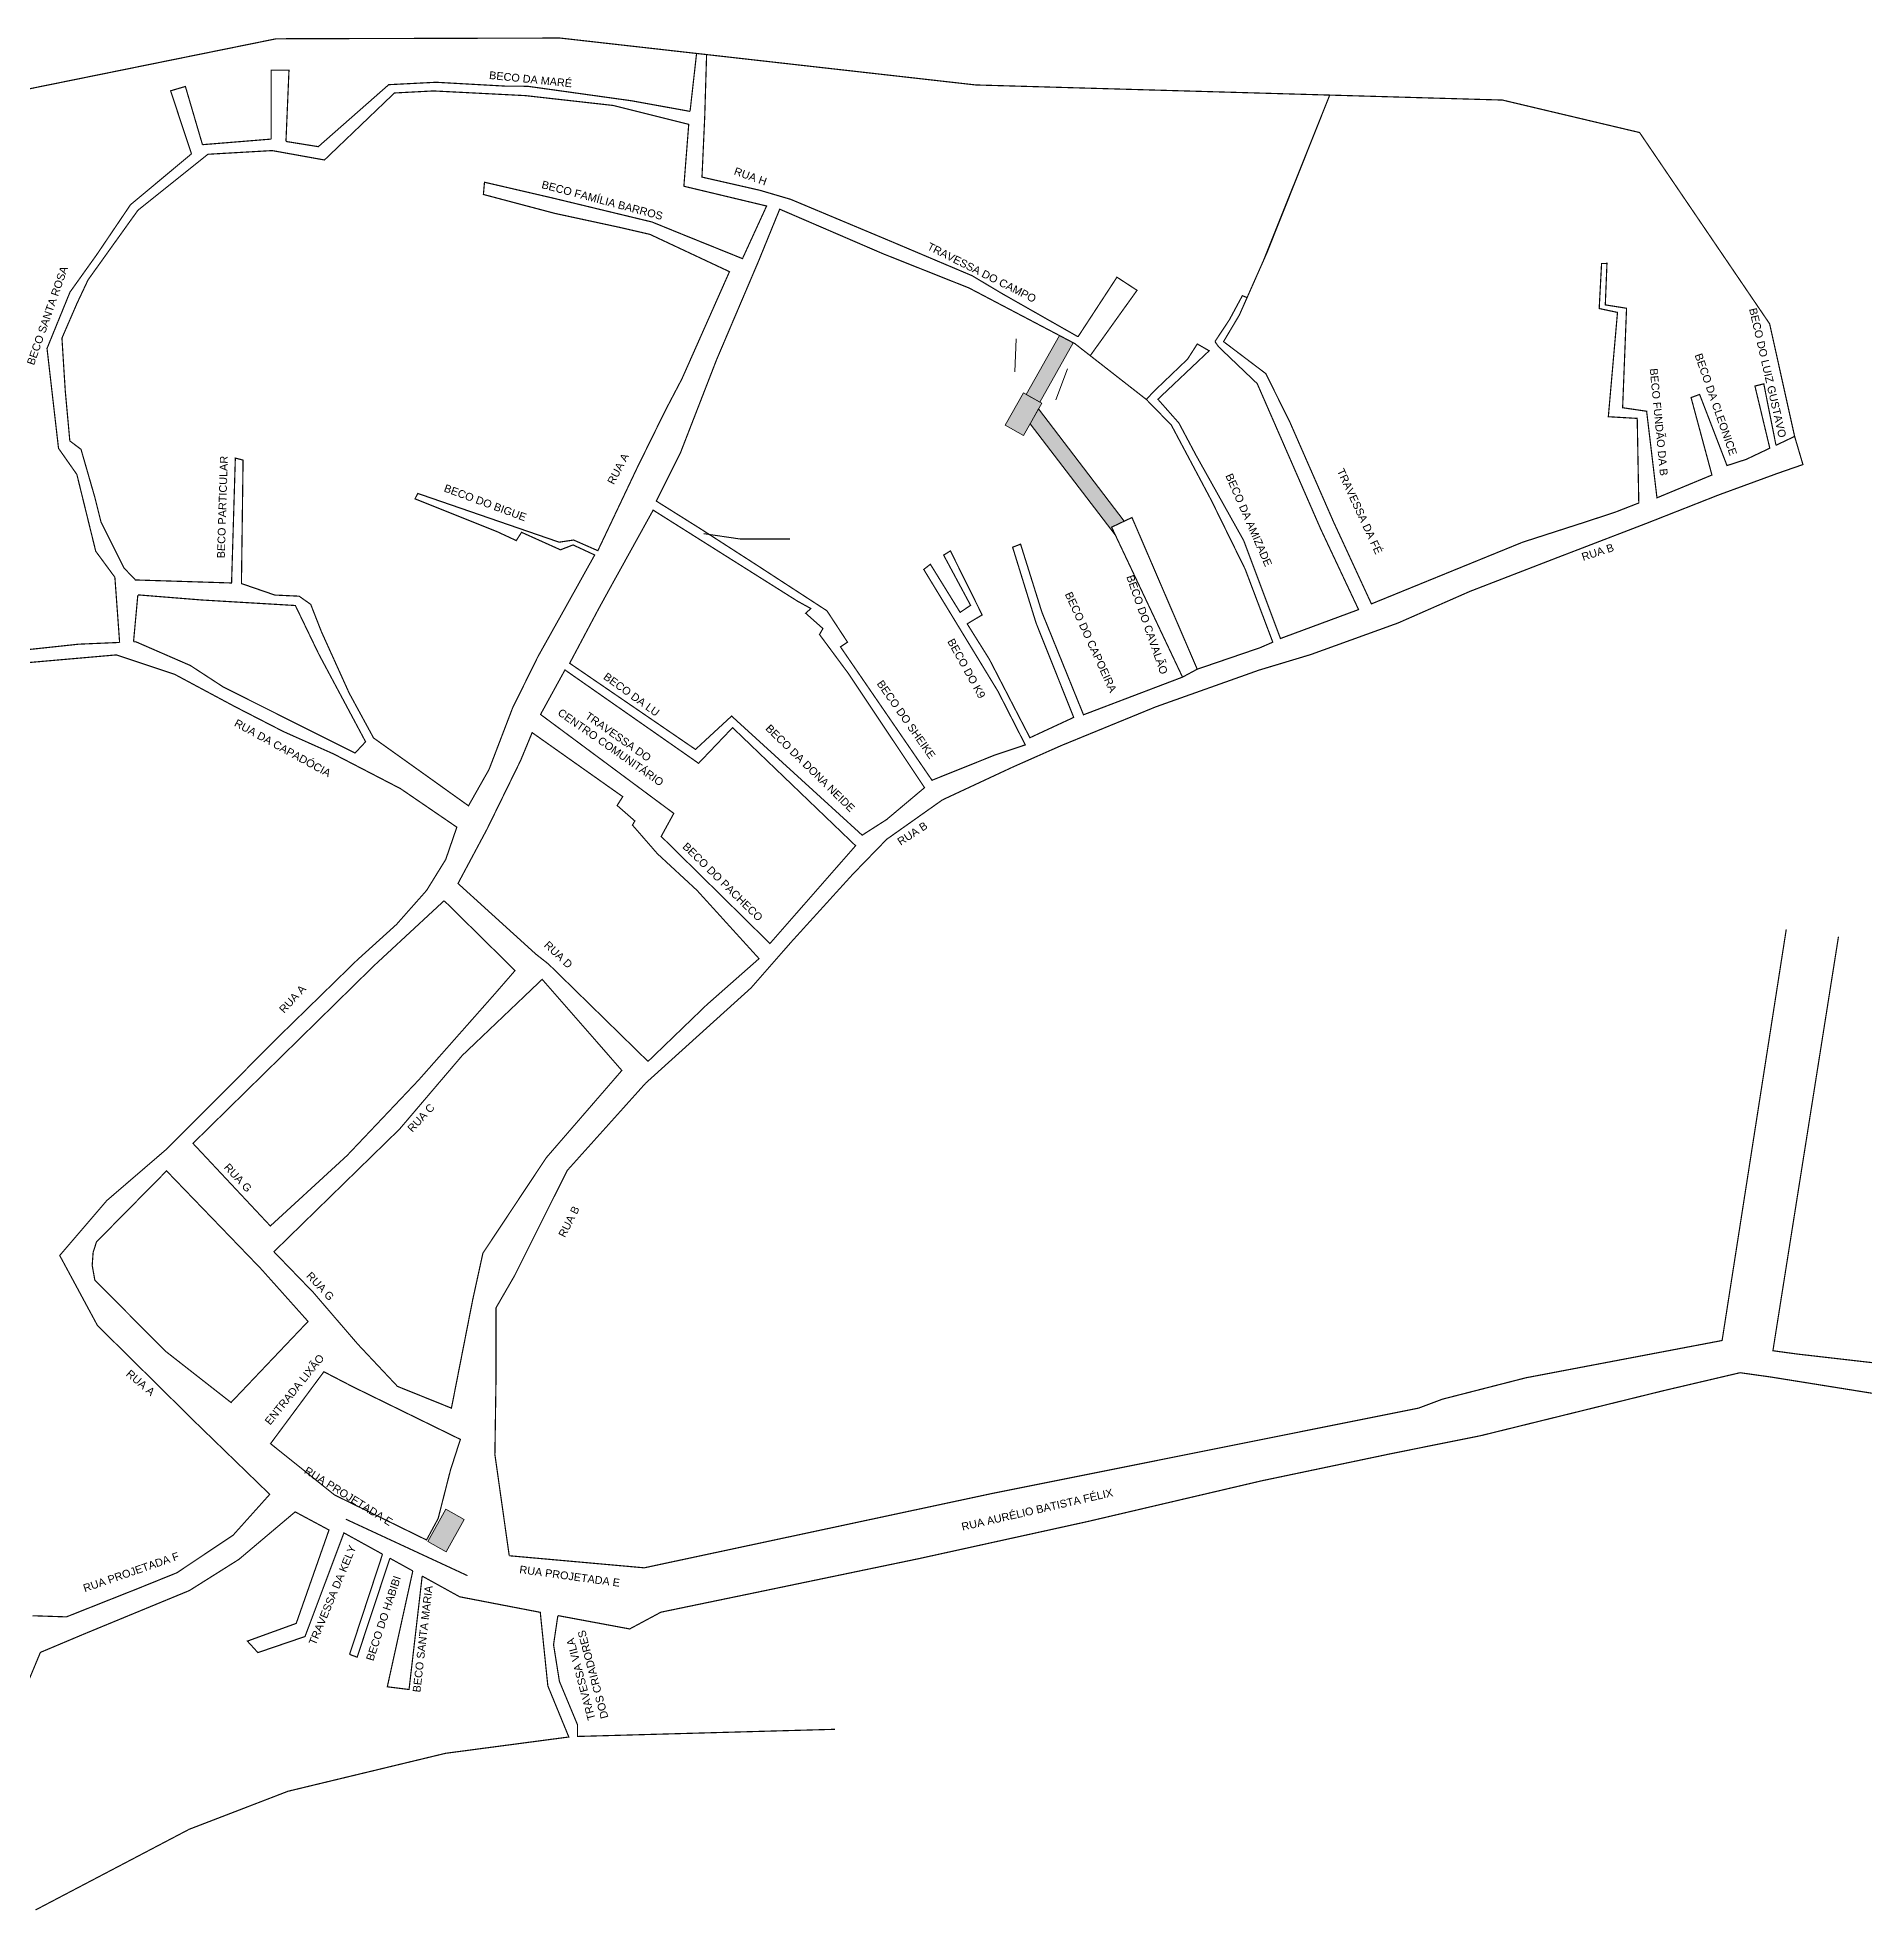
# Model space of a CAD drawing. Header units: metres. Extents: x 357648 to 359215, y 7353379 to 7353978.
# Drawn here: x 358017.4 to 358487.7, y 7353495.8 to 7353978.1 of the extents above; entities that cross this region are included whole.
import ezdxf
from ezdxf.enums import TextEntityAlignment as Align

# ---------------------------------------------------------------- set-up
doc = ezdxf.new("R2010")
doc.units = ezdxf.units.M
doc.header["$LTSCALE"] = 2.5
doc.layers.get('0').update_dxf_attribs({"color": 255, "lineweight": 13})
for name, color, linetype in [('A_Alerta', 2, 'Continuous'), ('PS_PONTOS_IDENTIFICACAO_TXT', 7, 'Continuous'), ('TUBO_PVC', 1, 'Continuous')]:
    doc.layers.add(name, color=color, linetype=linetype)
doc.layers.add('AVT-LT-VIA-HACH-BLOQUETE OU PISO INTERTRAVADO', color=7, linetype='Continuous', lineweight=0, true_color=0xb3b3b3)
doc.styles.add('CARIMBO', font='arial.ttf', dxfattribs={"height": 2})

msp = doc.modelspace()

# ---------------------------------------------------------------- hatches: boundary and pattern name
at = {"ltscale": 2.5, "transparency": 33554495}
h = msp.add_hatch(color=2, dxfattribs=at)
h.dxf.hatch_style = 1
h.paths.add_polyline_path([(358275.11, 7353882.43), (358272.98, 7353878.63), (358294.86, 7353849.98), (358293.92, 7353851.98), (358297.18, 7353853.53)])
h.paths.add_polyline_path([(358284.05, 7353899.46), (358280.5, 7353901.32), (358271.96, 7353886.16), (358275.45, 7353884.19)])
h = msp.add_hatch(color=2, dxfattribs=at)
h.dxf.hatch_style = 1
h.paths.add_polyline_path([(358271.24, 7353886.57), (358266.54, 7353878.23), (358271.26, 7353875.58), (358275.95, 7353883.91)])
h = msp.add_hatch(color=2, dxfattribs=at)
h.dxf.hatch_style = 1
h.paths.add_polyline_path([(358122.56, 7353599.1), (358117.87, 7353590.77), (358122.58, 7353588.11), (358127.27, 7353596.45)])

# ---------------------------------------------------------------- linework, layer by layer
at = {"ltscale": 2.5}
for p, q in [((358269.02, 7353891.99, -2.87), (358269.31, 7353900.48, -3.01)), ((358279.54, 7353884.79, -2.93), (358282.54, 7353892.79, -3.06))]:
    msp.add_line(p, q, dxfattribs=at)
at = {"color": 2, "ltscale": 2.5}
for points in [[(358284.05, 7353899.46), (358280.5, 7353901.32), (358271.96, 7353886.16), (358275.45, 7353884.19), (358284.05, 7353899.46)], [(358271.24, 7353886.57), (358266.54, 7353878.23), (358271.26, 7353875.58), (358275.95, 7353883.91)], [(358275.11, 7353882.43), (358272.98, 7353878.63), (358294.86, 7353849.98), (358293.92, 7353851.98), (358297.18, 7353853.53), (358275.11, 7353882.43)], [(358122.56, 7353599.1), (358117.87, 7353590.77), (358122.58, 7353588.11), (358127.27, 7353596.45)]]:
    msp.add_lwpolyline(points, close=True, dxfattribs=at)
at = {"layer": 'AVT-LT-VIA-HACH-BLOQUETE OU PISO INTERTRAVADO', "color": 8, "const_width": 0.3}
for points in [[(357935.18, 7353810.89), (357922.45, 7353810.6), (357899.64, 7353811.08), (357795.64, 7353821.46), (357810.39, 7353891.5), (357878.3, 7353918.99), (357951.89, 7353952), (358078.86, 7353977.74), (358151.89, 7353977.93), (358189.65, 7353973.67), (358189.19, 7353958.36)], [(358077.57, 7353951.91), (358077.57, 7353969.64), (358082.14, 7353969.64), (358081.36, 7353951.3)], [(358185.39, 7353959.04), (358187.07, 7353973.96)], [(358285.27, 7353901.01), (358265.83, 7353912.06), (358258, 7353916.73), (358237.34, 7353925.48), (358211.31, 7353936.39), (358203.36, 7353938.73), (358188.46, 7353942.12), (358189.16, 7353957.42), (358189.65, 7353973.67), (358258.92, 7353965.85), (358350.07, 7353963.24), (358332.98, 7353920.56), (358332.98, 7353920.56)], [(358059.87, 7353950.47), (358055.47, 7353965.46), (358051.66, 7353964.34), (358057.04, 7353948.11)], [(358185.39, 7353959.04), (358170.36, 7353961.77), (358143.55, 7353965.51), (358137.99, 7353965.54), (358120.01, 7353966.54), (358107.82, 7353965.92), (358089.69, 7353949.96), (358081.36, 7353951.3)], [(358469.75, 7353875.35), (358463.31, 7353904.35), (358429.83, 7353953.6), (358394.53, 7353961.96), (358350.07, 7353963.24), (358333.9, 7353922.64), (358326.81, 7353906.62), (358322.73, 7353899.76), (358333.61, 7353891.52), (358339.79, 7353879.07), (358351.06, 7353853.32), (358360.8, 7353832.23), (358396.86, 7353846.94)], [(358077.57, 7353951.91), (358059.87, 7353950.47)], [(358057.04, 7353948.11), (358041.33, 7353935), (358032.63, 7353922.12), (358025.76, 7353912.5), (358019.85, 7353898.01), (358022.81, 7353872.28), (358027.53, 7353865.56), (358032.39, 7353845.78), (358037.32, 7353839.08)], [(358312.17, 7353813.37), (358286.68, 7353803.67), (358275.96, 7353830.11), (358270.48, 7353847.61), (358268.43, 7353846.81), (358274.47, 7353827.3), (358284.16, 7353803), (358272.88, 7353797.76), (358262.43, 7353817.99), (358257.31, 7353826.16), (358256.74, 7353827.09), (358260.59, 7353829.39), (358252.42, 7353845.87), (358250.67, 7353844.79), (358257.61, 7353831.86), (358254.92, 7353830.04), (358247.26, 7353842.43), (358245.55, 7353841.1), (358264.68, 7353809.68), (358271.69, 7353795.93), (358263.89, 7353793.32), (358247.68, 7353786.81), (358224.11, 7353821.16), (358225.93, 7353822.37), (358220.63, 7353830.45), (358202.73, 7353842.11), (358188.22, 7353851.47), (358176.71, 7353858.7), (358182.93, 7353871.16), (358192.22, 7353895.1), (358203.02, 7353920.48), (358208.47, 7353933.86), (358235.03, 7353922.4), (358257.21, 7353913.57), (358284.41, 7353899.27), (358302.86, 7353884.86), (358309.29, 7353878.27), (358319.56, 7353858.95), (358328.32, 7353841.12), (358335.41, 7353822.37), (358332.1, 7353820.93), (358315.96, 7353815.41), (358312.17, 7353813.37)], [(358285.27, 7353901.01), (358295.29, 7353916.35), (358300.46, 7353912.97), (358288.42, 7353896.14)], [(358328.78, 7353911.09), (358327.58, 7353911.59), (358324.25, 7353905.41), (358320.52, 7353899.77)], [(358321.46, 7353898.43), (358331.4, 7353888.94), (358347.7, 7353851.59), (358357.49, 7353830.76), (358337.38, 7353823.31), (358327.93, 7353848.52), (358315.58, 7353870.62), (358311.24, 7353878.79), (358305.83, 7353884.92), (358319.03, 7353897.4), (358315.97, 7353899.15), (358313.46, 7353895.24), (358304.71, 7353886.87), (358302.86, 7353884.86), (358284.41, 7353899.27)], [(358320.52, 7353899.77), (358321.46, 7353898.43)], [(358250.36, 7353781.76), (358268.49, 7353790.22), (358280.99, 7353795.76), (358305.3, 7353805.72), (358331.86, 7353815.17), (358345.15, 7353819.17), (358367.66, 7353827.31), (358386.17, 7353835.45), (358408.46, 7353844.07), (358431.58, 7353852.95), (358450.09, 7353860.24), (358465.34, 7353865.83), (358471.89, 7353868.1), (358469.75, 7353875.35), (358464.95, 7353873.07)], [(358312.17, 7353813.37), (358293.92, 7353851.98), (358299.16, 7353854.47), (358315.96, 7353815.41)], [(358037.32, 7353839.08), (358038.54, 7353822.3)], [(358043.23, 7353834.55), (358059.54, 7353833.24), (358083.78, 7353831.81), (358089.8, 7353819.32), (358101.86, 7353796.72), (358099.15, 7353793.82), (358065.27, 7353810.8), (358056.75, 7353816.36), (358042.69, 7353822.48), (358042.12, 7353822.46)], [(358043.23, 7353834.55), (358042.12, 7353822.46)], [(358038.54, 7353822.3), (358027.99, 7353821.85), (358006.17, 7353819.51), (358000.57, 7353818.92)], [(358004.71, 7353816.21), (358037.68, 7353819.09), (358052.74, 7353814.07), (358068.11, 7353805.83), (358080.71, 7353799.35), (358093.64, 7353793.58), (358110.84, 7353784.66), (358125.35, 7353774.73), (358122.49, 7353766.41), (358117.56, 7353758.44), (358109.8, 7353749.67), (358099.66, 7353740.49), (358078.21, 7353719.55), (358064.02, 7353705.2), (358050.59, 7353691.8), (358035.26, 7353678.61), (358023.12, 7353664.44), (358032.83, 7353646.42), (358058.01, 7353621.53), (358077.18, 7353602.94), (358067.76, 7353592.43), (358053.29, 7353582.75), (358043.2, 7353578.67), (358024.85, 7353571.39), (358016.11, 7353571.68)], [(358189.65, 7353728.96), (358203.15, 7353740.88), (358187.16, 7353758.48), (358177, 7353767.88), (358170.56, 7353775.27), (358171.18, 7353776.33), (358166.62, 7353780.32), (358168.06, 7353782.59), (358144.74, 7353799.08), (358141.76, 7353791.88), (358133.13, 7353774.24), (358125.65, 7353760.24), (358145.72, 7353742.02), (358148.94, 7353739.49), (358174.57, 7353714.42)], [(358138.84, 7353587.13), (358135.15, 7353613.19), (358135.44, 7353633.02), (358135.44, 7353650.98), (358140.25, 7353659.31), (358153.75, 7353686.31), (358173.95, 7353708.81), (358201.11, 7353733.36), (358211.49, 7353745.22), (358227.24, 7353762.57), (358236.04, 7353771.63), (358250.36, 7353781.76)], [(358122.9, 7353755), (358140.34, 7353737.81), (358135.04, 7353731.71), (358115.51, 7353709.61), (358097.06, 7353690.15), (358077.34, 7353672.04), (358057.42, 7353693.31), (358085.1, 7353720.48), (358104.17, 7353739.2), (358122.04, 7353755.76), (358122.9, 7353755)], [(358467.6, 7353748.45), (358451.08, 7353642.55), (358421.82, 7353636.99), (358400.56, 7353632.95), (358379.06, 7353627.44), (358372.97, 7353625.15), (358351.31, 7353620.81), (358303.54, 7353611.25), (358263, 7353603.13), (358214.68, 7353592.8), (358173.59, 7353584.02), (358138.84, 7353587.13)], [(358766.28, 7353617.34), (358763.95, 7353601), (358710.27, 7353607.74), (358658.18, 7353614.77), (358597.63, 7353622.94), (358540.15, 7353631.06), (358507.49, 7353634.81), (358470.48, 7353639.06), (358464.16, 7353639.92), (358471.21, 7353684.43), (358481.04, 7353746.54)], [(358189.69, 7353729), (358174.57, 7353714.42)], [(358751.6, 7353514.18), (358757.99, 7353559.95), (358761.93, 7353587.17), (358712.55, 7353595.52), (358649.32, 7353605.45), (358544.49, 7353620), (358505.63, 7353626.41), (358463.63, 7353633.15), (358455.71, 7353634.26), (358436.06, 7353629.65), (358389.08, 7353618.08), (358365.85, 7353613.41), (358332.51, 7353606.42), (358287.88, 7353595.97), (358244.42, 7353586.41), (358201.13, 7353577.41), (358177.9, 7353572.6), (358169.85, 7353568.28), (358151.36, 7353571.72)], [(358106.22, 7353587.53), (358096.28, 7353593.02), (358086.27, 7353566.33), (358074.14, 7353562.19), (358071.43, 7353565.15), (358084, 7353569.71), (358092.44, 7353593.76), (358083.73, 7353598.43), (358069.24, 7353586.19), (358056.51, 7353578.17), (358029.41, 7353566.99), (358018.14, 7353562.24), (358010.15, 7353543.03)], [(358106.22, 7353587.53), (358097.74, 7353561.72)], [(358097.74, 7353561.72), (358099.69, 7353561.02), (358108.12, 7353586.48)], [(358114.02, 7353583.22), (358108.12, 7353586.48)], [(358016.89, 7353495.92), (358056.44, 7353516.69), (358081.87, 7353526.48), (358122.46, 7353536.26), (358154.18, 7353540.46), (358148.78, 7353553.61), (358146.83, 7353572.56), (358126.08, 7353576.56), (358116.43, 7353581.89)], [(358114.02, 7353583.22), (358107.45, 7353553.39), (358113.05, 7353552.69), (358116.43, 7353581.89)], [(358151.36, 7353571.72), (358150.25, 7353564.24), (358151.76, 7353554.78), (358156.41, 7353543.62), (358156.41, 7353540.6), (358222.67, 7353542.44)]]:
    msp.add_lwpolyline(points, dxfattribs=at)
for points in [[(358161.65, 7353845.93), (358155.42, 7353848.67), (358151.68, 7353848.12), (358115.29, 7353860.67), (358114.58, 7353859.28), (358135.88, 7353850.75), (358140.65, 7353848.53), (358142.01, 7353850.66), (358152.03, 7353846.15), (358155.27, 7353847.41), (358160.84, 7353844.82), (358153.29, 7353831.26), (358146.22, 7353818.63), (358139.7, 7353805.42), (358133.65, 7353789.61), (358128.35, 7353780.24), (358103.91, 7353797.71), (358097.64, 7353809.25), (358090.47, 7353825.11), (358087.74, 7353832.09), (358084.76, 7353834.21), (358078.5, 7353834.5), (358069.9, 7353837.46), (358070.32, 7353869.25), (358068.33, 7353869.77), (358067.36, 7353837.61), (358042.61, 7353838.39), (358039.65, 7353841.49), (358033.75, 7353853.31), (358032.17, 7353859.63), (358028.6, 7353872.02), (358025.72, 7353874.19), (358024.54, 7353887.13), (358023.69, 7353900.66), (358027.53, 7353909.53), (358030.41, 7353915.65), (358043.24, 7353933.57), (358061.27, 7353948), (358077.81, 7353948.95), (358091.27, 7353946.53), (358109.29, 7353963.78), (358119.35, 7353964.31), (358143.02, 7353963.1), (358165.58, 7353960.57), (358185.05, 7353955.7), (358183.8, 7353939.77), (358205.1, 7353934.68), (358198.89, 7353921.13), (358184.3, 7353927.02), (358175.6, 7353930.56), (358149.78, 7353936.79), (358132.47, 7353940.8), (358132.19, 7353937.65), (358150.58, 7353932.78), (358167.15, 7353929.2), (358175.05, 7353927.38), (358195.54, 7353917.77), (358183.3, 7353890.18), (358179.07, 7353882.1), (358171.88, 7353867.49)], [(358218.71, 7353824.35), (358226.15, 7353814.3), (358245.76, 7353784.91), (358235.96, 7353776.67), (358229.7, 7353772.67), (358196.09, 7353803.34), (358186.79, 7353794.75), (358154.4, 7353816.94), (358161.81, 7353830.89), (358165.98, 7353838.47), (358168.1, 7353842.29), (358175.89, 7353856.37), (358213.1, 7353832.9), (358216.5, 7353831.03), (358215.15, 7353829.83), (358219.6, 7353825.87)], [(358153.19, 7353815.22), (358187.58, 7353791.18), (358196.34, 7353800.36), (358228.01, 7353769.96), (358205.95, 7353744.77), (358177.96, 7353772.35), (358181.2, 7353778.28), (358146.9, 7353803.76)], [(358078.26, 7353665.41), (358110.59, 7353696.97), (358126.77, 7353715.97), (358147.32, 7353735.55), (358167.83, 7353712.09), (358148.39, 7353689.64), (358132.06, 7353665.04), (358129.44, 7353653.06), (358123.96, 7353625.14), (358110.07, 7353630.74), (358099.89, 7353641.57), (358088.42, 7353654.91)], [(358050.62, 7353686.23), (358032.58, 7353667.94), (358031.72, 7353665.23), (358031.48, 7353661.9), (358032.16, 7353658.08), (358050.41, 7353639.75), (358067.22, 7353626.59), (358087.05, 7353647.46), (358074.92, 7353661.03)], [(358098.52, 7353630.67), (358126.26, 7353617.09), (358123.71, 7353609.18), (358120.54, 7353596.72), (358117.55, 7353591.19), (358093.87, 7353602.78), (358077.39, 7353615.99), (358091.12, 7353634.51)]]:
    msp.add_lwpolyline(points, close=True, dxfattribs=at)
at = {"layer": 'AVT-LT-VIA-HACH-BLOQUETE OU PISO INTERTRAVADO', "color": 8}
msp.add_lwpolyline([(358396.86, 7353846.94, 0.3, 0.3, 0), (358399.73, 7353848.11, 0.3, 0.3, 0), (358415.58, 7353853.22, 0.3, 0.3, 0), (358423.42, 7353855.79, 0.3, 0.3, 0), (358429.63, 7353858.21, 0.3, 0.3, 0), (358429.23, 7353879.99, 0.3, 0.3, 0), (358421.79, 7353880.42, 0.3, 0.3, 0), (358424.15, 7353907.28, 0.3, 0.3, 0), (358419.44, 7353908.28, 0.3, 0.3, 0), (358420.05, 7353919.88, 0.3, 0.3, 0), (358421.44, 7353919.9, 0.3, 0.3, 0), (358421.01, 7353909.22, 0.3, 0.3, 0), (358426.48, 7353908.35, 0.3, 0.3, 0), (358425.47, 7353882.74, 0.3, 0.3, 0), (358431.65, 7353881.83, 0.3, 0.3, 0), (358434.31, 7353859.54, 0.3, 0.3, 0), (358448.46, 7353865.41, 0.3, 0.3, 0), (358443.09, 7353885.35, 0.3, 0.3, 0), (358445.29, 7353886.16, 0.3, 0.3, 0), (358452.34, 7353867.84, 0.3, 0.3, 0), (358457.31, 7353869.45, 0.3, 0.3, 0), (358463.36, 7353872.32, 0.3, 0.3, 0), (358459.53, 7353888.32, 0.3, 0.3, 0), (358461.81, 7353888.89, 0.3, 0.3, 0), (358464.95, 7353873.07, 0, 0, 0)], format="xyseb", dxfattribs=at)
at = {"layer": 'PS_PONTOS_IDENTIFICACAO_TXT'}
msp.add_lwpolyline([(358188.92, 7353850.38), (358198.29, 7353849), (358211.09, 7353849)], dxfattribs=at)
at = {"layer": 'TUBO_PVC', "const_width": 0.3}
msp.add_lwpolyline([(358096.8, 7353596.53), (358128.11, 7353582)], dxfattribs=at)

# ---------------------------------------------------------------- texts
at = {"layer": 'A_Alerta', "color": 0, "style": 'CARIMBO'}
for s, rotation, p in [('BECO DA MARÉ', 354.1452, (358144.34, 7353967.32)), ('BECO FAMÍLIA BARROS', 345.1038, (358162.79, 7353936.17)), ('RUA H', 340.3617, (358200.95, 7353942.33)), ('TRAVESSA DO CAMPO', 333.3192, (358260.49, 7353917.55)), ('BECO SANTA ROSA', 70.7683, (358019.93, 7353906.47)), ('BECO DO LUIZ GUSTAVO', 282.988, (358462.83, 7353891.74)), ('BECO FUNDÃO DA B', 275.5368, (358434.78, 7353879.05)), ('BECO DA CLEONICE', 289.274, (358449.48, 7353883.59)), ('BECO PARTICULAR', 88.2773, (358065, 7353857.16)), ('RUA A', 62.0907, (358166.86, 7353867.01)), ('BECO DA AMIZADE', 293.6033, (358329.23, 7353853.85)), ('TRAVESSA DA FÉ', 294.8061, (358357.79, 7353856.07)), ('BECO DO BIGUE', 339.6632, (358132.67, 7353858.29)), ('RUA B', 17.7914, (358419.06, 7353845.56)), ('BECO DO CAVALÃO', 289.274, (358303.05, 7353826.9)), ('BECO DO CAPOEIRA', 294.6046, (358288.58, 7353822.39)), ('BECO DO K9', 298.9596, (358256.56, 7353815.6)), ('BECO DA LU', 324.0321, (358170.33, 7353808.9)), ('BECO DO SHEIKE', 305.0508, (358241.04, 7353802.47)), ('RUA DA CAPADÓCIA', 331.2478, (358080.52, 7353795.1)), ('BECO DA DONA NEIDE', 315.6157, (358216.34, 7353789.93)), ('RUA B', 33.0934, (358242.63, 7353773.11)), ('BECO DO PACHECO', 315.6157, (358193.8, 7353760.66)), ('RUA D', 316.7407, (358151.49, 7353741.9)), ('RUA A', 47.3306, (358083.04, 7353730.49)), ('RUA C', 47.3306, (358116.12, 7353699.89)), ('RUA G', 313.0697, (358069, 7353684.46)), ('RUA B', 63.3859, (358154.21, 7353673.16)), ('RUA G', 313.0697, (358090.2, 7353656.53)), ('ENTRADA LIXÃO', 50.9346, (358083.55, 7353629.93)), ('RUA A', 319.6862, (358043.93, 7353631.68)), ('RUA PROJETADA E', 328.0411, (358097.46, 7353602.46)), ('RUA AURÉLIO BATISTA FÉLIX', 12.8948, (358274.75, 7353599.01)), ('TRAVESSA DA KELY', 67.489, (358093.32, 7353577)), ('RUA PROJETADA F', 19.1474, (358041.49, 7353582.93)), ('RUA PROJETADA E', 352.2637, (358154.41, 7353581.89)), ('BECO DO HABIBI', 71.6883, (358106.46, 7353571.03)), ('BECO SANTA MARIA', 83.4071, (358116.54, 7353565.7))]:
    msp.add_text(s, height=2, rotation=rotation, dxfattribs=at).set_placement(p, align=Align.MIDDLE_CENTER)
at = {"layer": 'A_Alerta', "color": 0, "lineweight": 30, "char_height": 2, "attachment_point": 2, "style": 'CARIMBO'}
for s, insert, width, rotation in [('TRAVESSA DO\\PCENTRO COMUNITÁRIO', (358167.47, 7353798.84), 55.7541, 324.9705), ('\\pxqc;TRAVESSA VILA\\P DOS CRIADORES', (358156.32, 7353555.06), 47.2219, 104.9118)]:
    msp.add_mtext(s, dxfattribs=dict(at, insert=insert, width=width, rotation=rotation))

doc.saveas('drawing.dxf')
